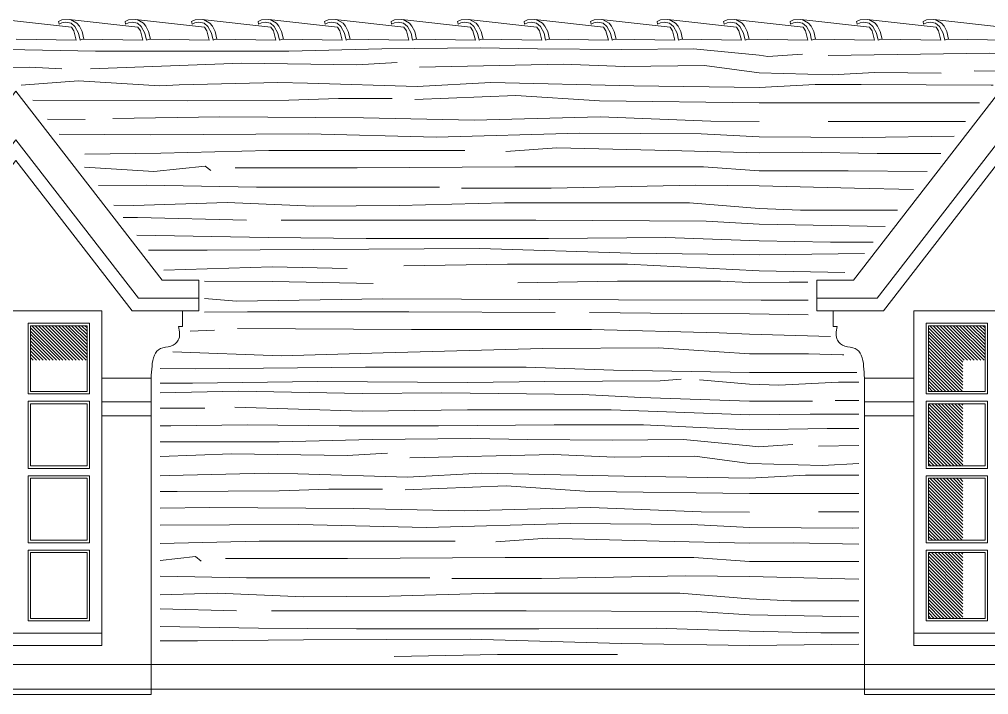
# Model space of a CAD drawing. Header units: millimetres. Extents: x -17502 to -16646, y 1856 to 2034.
# Drawn here: x -16912.184 to -16908.244, y 1874.301 to 1877.047 of the extents above; entities that cross this region are included whole.
import ezdxf

# ---------------------------------------------------------------- set-up
doc = ezdxf.new("R2010")
doc.units = ezdxf.units.MM
doc.layers.get('0').update_dxf_attribs({"lineweight": 9})
doc.layers.add('blocs', color=7, linetype='Continuous')
doc.layers.add('COUPE', color=7, linetype='Continuous', lineweight=9)

msp = doc.modelspace()

# ---------------------------------------------------------------- hatches: boundary and pattern name
at = {"lineweight": 9}
h = msp.add_hatch(dxfattribs=at)
h.set_pattern_fill('ANSI31', color=252, scale=0.003, angle=90, style=0)
h.set_pattern_definition([(135, (3287.037681, 3153.7169065), (-0.006735192091, -0.006735192091), [])])
h.paths.add_polyline_path([(-16912.2584, 1875.8015), (-16912.4884, 1875.8015), (-16912.4884, 1875.534), (-16912.3484, 1875.534), (-16912.3484, 1875.6615), (-16912.2584, 1875.6615)])
h.paths.add_polyline_path([(-16911.9084, 1875.8015), (-16912.1384, 1875.8015), (-16912.1384, 1875.6615), (-16911.9084, 1875.6615)])
h.paths.add_polyline_path([(-16912.3484, 1875.484), (-16912.4884, 1875.484), (-16912.4884, 1875.2315), (-16912.3484, 1875.2315)])
h.paths.add_polyline_path([(-16912.3484, 1875.1815), (-16912.4884, 1875.1815), (-16912.4884, 1874.929), (-16912.3484, 1874.929)])
h.paths.add_polyline_path([(-16912.3484, 1874.879), (-16912.4884, 1874.879), (-16912.4884, 1874.6115), (-16912.3484, 1874.6115)])
h.paths.add_polyline_path([(-16907.908, 1875.8015), (-16908.138, 1875.8015), (-16908.138, 1875.6615), (-16907.908, 1875.6615)])
h.paths.add_polyline_path([(-16908.258, 1875.8015), (-16908.488, 1875.8015), (-16908.488, 1875.534), (-16908.348, 1875.534), (-16908.348, 1875.6615), (-16908.258, 1875.6615)])
h.paths.add_polyline_path([(-16908.348, 1875.484), (-16908.488, 1875.484), (-16908.488, 1875.2315), (-16908.348, 1875.2315)])
h.paths.add_polyline_path([(-16908.348, 1875.1815), (-16908.488, 1875.1815), (-16908.488, 1874.929), (-16908.348, 1874.929)])
h.paths.add_polyline_path([(-16908.348, 1874.879), (-16908.488, 1874.879), (-16908.488, 1874.6115), (-16908.348, 1874.6115)])

# ---------------------------------------------------------------- linework, layer by layer
for points in [[(-16912.9422, 1875.9866), (-16912.7933, 1875.9866), (-16912.1984, 1876.7548), (-16911.6034, 1875.9866), (-16911.4546, 1875.9866), (-16911.4546, 1875.9132), (-16911.6998, 1875.9132), (-16912.1984, 1876.557), (-16912.697, 1875.9132), (-16912.9422, 1875.9132)], [(-16908.9418, 1875.9866), (-16908.7929, 1875.9866), (-16908.198, 1876.7548), (-16907.603, 1875.9866), (-16907.4542, 1875.9866), (-16907.4542, 1875.9132), (-16907.6994, 1875.9132), (-16908.198, 1876.557), (-16908.6965, 1875.9132), (-16908.9418, 1875.9132)], [(-16912.9422, 1875.9132), (-16912.697, 1875.9132), (-16912.1984, 1876.557), (-16911.6998, 1875.9132), (-16911.4546, 1875.9132), (-16911.4546, 1875.8615), (-16911.7252, 1875.8615), (-16912.1984, 1876.4725), (-16912.6716, 1875.8615), (-16912.9422, 1875.8615)], [(-16908.9418, 1875.9132), (-16908.6965, 1875.9132), (-16908.198, 1876.557), (-16907.6994, 1875.9132), (-16907.4542, 1875.9132), (-16907.4542, 1875.8615), (-16907.7247, 1875.8615), (-16908.198, 1876.4725), (-16908.6712, 1875.8615), (-16908.9418, 1875.8615)], [(-16912.5484, 1875.8615), (-16912.5484, 1874.5015), (-16911.8484, 1874.5015), (-16911.8484, 1875.8615)], [(-16911.8484, 1875.8615), (-16912.5484, 1875.8615), (-16912.5484, 1874.5515), (-16911.8484, 1874.5515)], [(-16908.548, 1875.8615), (-16908.548, 1874.5015), (-16907.848, 1874.5015), (-16907.848, 1875.8615)], [(-16907.848, 1875.8615), (-16908.548, 1875.8615), (-16908.548, 1874.5515), (-16907.848, 1874.5515)], [(-16911.8984, 1875.8115), (-16912.1484, 1875.8115), (-16912.1484, 1875.524), (-16911.8984, 1875.524)], [(-16911.9084, 1875.8015), (-16912.1384, 1875.8015), (-16912.1384, 1875.534), (-16911.9084, 1875.534)], [(-16908.248, 1875.8115), (-16908.498, 1875.8115), (-16908.498, 1875.524), (-16908.248, 1875.524)], [(-16908.258, 1875.8015), (-16908.488, 1875.8015), (-16908.488, 1875.534), (-16908.258, 1875.534)], [(-16911.6484, 1875.5876), (-16911.8484, 1875.5876), (-16911.8484, 1875.4922), (-16911.6484, 1875.4922)], [(-16908.748, 1875.5876), (-16908.548, 1875.5876), (-16908.548, 1875.4922), (-16908.748, 1875.4922)], [(-16911.8984, 1875.494), (-16912.1484, 1875.494), (-16912.1484, 1875.2215), (-16911.8984, 1875.2215)], [(-16911.9084, 1875.484), (-16912.1384, 1875.484), (-16912.1384, 1875.2315), (-16911.9084, 1875.2315)], [(-16911.6484, 1875.4922), (-16911.8484, 1875.4922), (-16911.8484, 1875.4354), (-16911.6484, 1875.4354)], [(-16908.748, 1875.4922), (-16908.548, 1875.4922), (-16908.548, 1875.4354), (-16908.748, 1875.4354)], [(-16908.248, 1875.494), (-16908.498, 1875.494), (-16908.498, 1875.2215), (-16908.248, 1875.2215)], [(-16908.258, 1875.484), (-16908.488, 1875.484), (-16908.488, 1875.2315), (-16908.258, 1875.2315)], [(-16911.8984, 1875.1915), (-16912.1484, 1875.1915), (-16912.1484, 1874.919), (-16911.8984, 1874.919)], [(-16908.248, 1875.1915), (-16908.498, 1875.1915), (-16908.498, 1874.919), (-16908.248, 1874.919)], [(-16911.9084, 1875.1815), (-16912.1384, 1875.1815), (-16912.1384, 1874.929), (-16911.9084, 1874.929)], [(-16908.258, 1875.1815), (-16908.488, 1875.1815), (-16908.488, 1874.929), (-16908.258, 1874.929)], [(-16911.8984, 1874.889), (-16912.1484, 1874.889), (-16912.1484, 1874.6015), (-16911.8984, 1874.6015)], [(-16911.9084, 1874.879), (-16912.1384, 1874.879), (-16912.1384, 1874.6115), (-16911.9084, 1874.6115)], [(-16908.248, 1874.889), (-16908.498, 1874.889), (-16908.498, 1874.6015), (-16908.248, 1874.6015)], [(-16908.258, 1874.879), (-16908.488, 1874.879), (-16908.488, 1874.6115), (-16908.258, 1874.6115)], [(-16911.8484, 1874.5515), (-16912.5484, 1874.5515), (-16912.5484, 1874.5015), (-16911.8484, 1874.5015)], [(-16907.848, 1874.5515), (-16908.548, 1874.5515), (-16908.548, 1874.5015), (-16907.848, 1874.5015)]]:
    msp.add_lwpolyline(points, close=True, dxfattribs=at)
for points in [[(-16911.5365, 1875.7987), (-16911.5214, 1875.7987), (-16911.5214, 1875.8615)], [(-16908.8598, 1875.7987), (-16908.875, 1875.7987), (-16908.875, 1875.8615)], [(-16912.7484, 1875.4354), (-16912.7484, 1874.3015), (-16911.6484, 1874.3015), (-16911.6484, 1875.4354)], [(-16908.748, 1875.4354), (-16908.748, 1874.3015), (-16907.648, 1874.3015), (-16907.648, 1875.4354)], [(-16914.7637, 1874.4241), (-16905.1308, 1874.4241)], [(-16914.7637, 1874.3241), (-16905.1308, 1874.3241)]]:
    msp.add_lwpolyline(points, dxfattribs=at)
for points in [[(-16911.6484, 1875.5876), (-16911.6447, 1875.6365), (-16911.6349, 1875.682), (-16911.6103, 1875.7084), (-16911.5685, 1875.7184), (-16911.5381, 1875.7422), (-16911.5365, 1875.7987)], [(-16908.748, 1875.5876), (-16908.7517, 1875.6365), (-16908.7614, 1875.682), (-16908.786, 1875.7084), (-16908.8279, 1875.7184), (-16908.8582, 1875.7422), (-16908.8598, 1875.7987)]]:
    msp.add_spline(points, degree=3, dxfattribs=at)
at = {"layer": 'blocs', "lineweight": 9}
for points in [[(-16912.6381, 1876.9174), (-16912.2334, 1876.924), (-16911.8744, 1876.9174), (-16911.4045, 1876.9174), (-16911.088, 1876.9174), (-16910.7101, 1876.9274), (-16910.3087, 1876.9307), (-16910.077, 1876.9274), (-16909.7344, 1876.9241), (-16909.4439, 1876.9274), (-16909.1768, 1876.9008), (-16909.1768, 1876.9008)], [(-16909.1768, 1876.9008), (-16909.141, 1876.8963), (-16909.0006, 1876.9061)], [(-16908.8962, 1876.8995), (-16908.2403, 1876.9093), (-16907.6431, 1876.9061), (-16907.2025, 1876.9093)], [(-16913.5352, 1876.8433), (-16913.4442, 1876.8425), (-16913.0657, 1876.8555), (-16912.723, 1876.8359), (-16912.4489, 1876.849), (-16912.1422, 1876.8522), (-16912.0116, 1876.8457)], [(-16911.895, 1876.8458), (-16911.2815, 1876.8686), (-16910.8116, 1876.8621), (-16910.6484, 1876.8719)], [(-16910.557, 1876.8523), (-16909.9729, 1876.8653), (-16909.7249, 1876.8555), (-16909.3985, 1876.8588), (-16909.1768, 1876.8291)], [(-16908.3024, 1876.8376), (-16907.9369, 1876.8344), (-16907.5583, 1876.8474), (-16907.2157, 1876.8278), (-16906.9416, 1876.8409), (-16906.838, 1876.842)], [(-16909.1768, 1876.8291), (-16908.88, 1876.8213), (-16908.7071, 1876.8311), (-16908.4362, 1876.8278)], [(-16912.176, 1876.7792), (-16911.9429, 1876.7968), (-16911.6133, 1876.7772), (-16911.535, 1876.7805), (-16911.1336, 1876.7903), (-16911.0128, 1876.787), (-16910.567, 1876.774), (-16910.2667, 1876.7903), (-16909.6859, 1876.7772), (-16909.1768, 1876.77)], [(-16909.1768, 1876.77), (-16908.9484, 1876.7822), (-16908.7623, 1876.7822), (-16908.2337, 1876.7789), (-16908.225, 1876.7789)], [(-16912.1289, 1876.718), (-16911.5023, 1876.7152), (-16911.0879, 1876.7185), (-16910.8865, 1876.725), (-16910.6679, 1876.725)], [(-16910.5765, 1876.7217), (-16910.1653, 1876.738), (-16909.8259, 1876.7152), (-16909.1768, 1876.7071), (-16909.1768, 1876.7071)], [(-16909.1768, 1876.7071), (-16908.6546, 1876.7071), (-16908.28, 1876.7071)], [(-16912.0698, 1876.6412), (-16911.9169, 1876.6402)], [(-16911.8036, 1876.6434), (-16911.3696, 1876.65), (-16910.7855, 1876.6467), (-16910.3351, 1876.6369), (-16909.8228, 1876.65), (-16909.3724, 1876.6332), (-16909.1768, 1876.6311)], [(-16908.8962, 1876.6321), (-16908.3374, 1876.6321)], [(-16912.0227, 1876.5801), (-16911.6507, 1876.5781), (-16911.0079, 1876.5814), (-16910.489, 1876.5683), (-16909.9048, 1876.5846), (-16909.4121, 1876.5814), (-16909.1768, 1876.5696)], [(-16909.1768, 1876.5696), (-16908.7565, 1876.5668), (-16908.3838, 1876.5714)], [(-16910.2069, 1876.5102), (-16909.9983, 1876.5251), (-16909.544, 1876.5139), (-16909.1768, 1876.5047), (-16909.1768, 1876.5047)], [(-16911.9185, 1876.499), (-16911.6094, 1876.5027), (-16911.1699, 1876.5139), (-16910.8199, 1876.5139), (-16910.548, 1876.5139), (-16910.373, 1876.5139)], [(-16909.1768, 1876.5047), (-16908.9988, 1876.5069), (-16908.6965, 1876.501), (-16908.4376, 1876.501)], [(-16911.9193, 1876.4457), (-16911.6369, 1876.4283), (-16911.4283, 1876.4506), (-16911.406, 1876.432)], [(-16911.306, 1876.4432), (-16910.8107, 1876.4432), (-16910.1701, 1876.4469), (-16909.403, 1876.4469), (-16909.1768, 1876.4314)], [(-16909.1768, 1876.4314), (-16908.8146, 1876.4314), (-16908.4935, 1876.4279)], [(-16911.8617, 1876.371), (-16911.6669, 1876.3724), (-16911.2206, 1876.3649), (-16910.7961, 1876.3649), (-16910.4758, 1876.3649)], [(-16910.3864, 1876.3612), (-16910.0215, 1876.3612), (-16909.4368, 1876.3724), (-16909.1768, 1876.3701)], [(-16909.1768, 1876.3704), (-16908.7888, 1876.3605), (-16908.5491, 1876.3552)], [(-16911.8003, 1876.2912), (-16911.7186, 1876.2905), (-16911.3387, 1876.3017), (-16910.9898, 1876.2868), (-16910.6397, 1876.2905), (-16910.2114, 1876.3016), (-16909.4592, 1876.3016), (-16909.1768, 1876.2786)], [(-16909.1768, 1876.2786), (-16909.0081, 1876.2712), (-16908.6134, 1876.2712)], [(-16911.7624, 1876.242), (-16911.704, 1876.242), (-16911.2612, 1876.2309)], [(-16911.1197, 1876.2309), (-16910.617, 1876.2309), (-16910.0844, 1876.2309), (-16909.3917, 1876.2271), (-16909.1768, 1876.2143)], [(-16909.1768, 1876.2143), (-16908.664, 1876.205)], [(-16911.7061, 1876.1689), (-16911.1725, 1876.1601), (-16910.774, 1876.1564), (-16910.0329, 1876.1564), (-16909.5563, 1876.1601)], [(-16909.5563, 1876.1601), (-16909.1768, 1876.1471)], [(-16909.1768, 1876.1471), (-16908.8858, 1876.1409), (-16908.7131, 1876.1409)], [(-16911.6591, 1876.1079), (-16911.4208, 1876.1079), (-16910.9898, 1876.1117), (-16910.312, 1876.1154), (-16909.6976, 1876.0968), (-16909.1768, 1876.0893)], [(-16909.1768, 1876.0893), (-16908.7486, 1876.0945)], [(-16910.621, 1876.0447), (-16910.2002, 1876.0521), (-16909.7123, 1876.0521)], [(-16909.7123, 1876.0521), (-16909.1768, 1876.024)], [(-16911.5968, 1876.0269), (-16911.1562, 1876.041), (-16910.8519, 1876.0335)], [(-16909.1768, 1876.024), (-16908.8286, 1876.0173)], [(-16911.4315, 1875.9828), (-16911.1547, 1875.9807), (-16910.7459, 1875.9734)], [(-16910.1574, 1875.9759), (-16909.753, 1875.9831), (-16909.334, 1875.9831), (-16909.2163, 1875.9774)], [(-16909.2163, 1875.9774), (-16909.0539, 1875.9787), (-16908.978, 1875.9787)], [(-16911.4315, 1875.912), (-16911.301, 1875.9007), (-16910.707, 1875.9105), (-16909.7476, 1875.9072), (-16909.1677, 1875.9057)], [(-16909.1677, 1875.9057), (-16908.9778, 1875.9057)], [(-16911.4315, 1875.8558), (-16911.2562, 1875.8582), (-16910.6003, 1875.8582), (-16910.0063, 1875.8549)], [(-16909.866, 1875.8549), (-16909.494, 1875.8517), (-16909.2163, 1875.8492)], [(-16909.2163, 1875.8492), (-16908.9775, 1875.8458)], [(-16911.489, 1875.7786), (-16911.3908, 1875.7832)], [(-16911.2976, 1875.7898), (-16910.5895, 1875.7865), (-16909.8585, 1875.7865), (-16909.3396, 1875.773), (-16909.2163, 1875.7668)], [(-16909.2163, 1875.7668), (-16908.8859, 1875.7573)], [(-16911.5604, 1875.6951), (-16911.1192, 1875.6787), (-16910.7048, 1875.6918), (-16910.0554, 1875.7081), (-16909.5855, 1875.7113), (-16909.2163, 1875.6869)], [(-16909.2163, 1875.6869), (-16908.9754, 1875.6869), (-16908.8383, 1875.6836), (-16908.8322, 1875.6836)], [(-16911.6109, 1875.6276), (-16911.4685, 1875.6264), (-16910.7766, 1875.6329), (-16910.124, 1875.6329), (-16909.7683, 1875.6209), (-16909.2163, 1875.6118), (-16909.2163, 1875.6118)], [(-16911.6115, 1875.5676), (-16911.4801, 1875.5676), (-16910.9718, 1875.5742), (-16910.3615, 1875.571), (-16910.0483, 1875.5742), (-16909.5783, 1875.5775), (-16909.4935, 1875.584)], [(-16909.4184, 1875.5807), (-16909.2163, 1875.5637)], [(-16909.2163, 1875.6118), (-16908.779, 1875.6118)], [(-16909.2163, 1875.5637), (-16909.0958, 1875.5595), (-16908.8543, 1875.5725), (-16908.7715, 1875.5725)], [(-16911.6115, 1875.5286), (-16911.2926, 1875.535), (-16910.7901, 1875.5252), (-16910.467, 1875.5285), (-16909.8926, 1875.522), (-16909.6577, 1875.5094), (-16909.2163, 1875.4943), (-16909.2163, 1875.4943)], [(-16911.6115, 1875.4655), (-16911.5599, 1875.4665), (-16911.4294, 1875.4665)], [(-16911.3086, 1875.4698), (-16910.7898, 1875.4534), (-16910.3623, 1875.46), (-16909.7781, 1875.46), (-16909.2163, 1875.4394), (-16909.2163, 1875.4394)], [(-16909.2163, 1875.4943), (-16908.9592, 1875.4943)], [(-16908.8679, 1875.4975), (-16908.7715, 1875.4975)], [(-16909.2163, 1875.4394), (-16908.9692, 1875.442), (-16908.7715, 1875.442)], [(-16911.6115, 1875.3949), (-16911.568, 1875.3946), (-16911.258, 1875.3979), (-16910.8841, 1875.3946), (-16910.4794, 1875.3946), (-16910.0095, 1875.3979), (-16909.6472, 1875.3979), (-16909.2163, 1875.3779)], [(-16909.2163, 1875.3779), (-16908.8998, 1875.3833), (-16908.7715, 1875.3833)], [(-16911.6115, 1875.3294), (-16911.444, 1875.3294), (-16911.1274, 1875.3294), (-16910.7496, 1875.3394), (-16910.3482, 1875.3426), (-16910.1165, 1875.3394), (-16909.7738, 1875.3361), (-16909.4834, 1875.3394), (-16909.2163, 1875.3127), (-16909.2163, 1875.3127)], [(-16909.2163, 1875.3127), (-16909.1804, 1875.3083), (-16909.0401, 1875.318)], [(-16908.9357, 1875.3115), (-16908.7715, 1875.314)], [(-16911.6115, 1875.2698), (-16911.321, 1875.2806), (-16910.851, 1875.274), (-16910.6879, 1875.2838)], [(-16910.5965, 1875.2643), (-16910.0123, 1875.2773), (-16909.7643, 1875.2675), (-16909.438, 1875.2708), (-16909.2163, 1875.2411)], [(-16909.2163, 1875.2411), (-16908.9195, 1875.2333), (-16908.7715, 1875.2417)], [(-16911.6115, 1875.1909), (-16911.5744, 1875.1925), (-16911.173, 1875.2023), (-16911.0523, 1875.199), (-16910.6064, 1875.1859), (-16910.3062, 1875.2023), (-16909.7253, 1875.1892), (-16909.2163, 1875.182)], [(-16909.2163, 1875.182), (-16908.9878, 1875.1942), (-16908.8018, 1875.1942), (-16908.7715, 1875.194)], [(-16910.616, 1875.1337), (-16910.2048, 1875.15), (-16909.8654, 1875.1272), (-16909.2163, 1875.1191), (-16909.2163, 1875.1191)], [(-16911.6115, 1875.1275), (-16911.5418, 1875.1272), (-16911.1273, 1875.1304), (-16910.926, 1875.137), (-16910.7073, 1875.137)], [(-16909.2163, 1875.1191), (-16908.7715, 1875.1191)], [(-16911.6115, 1875.0589), (-16911.409, 1875.0619), (-16910.8249, 1875.0587), (-16910.3746, 1875.0489), (-16909.8622, 1875.0619), (-16909.4119, 1875.0452), (-16909.2163, 1875.0431)], [(-16908.9357, 1875.0441), (-16908.7715, 1875.0441)], [(-16911.6115, 1874.9905), (-16911.0473, 1874.9933), (-16910.5284, 1874.9803), (-16909.9443, 1874.9966), (-16909.4515, 1874.9933), (-16909.2163, 1874.9816)], [(-16909.2163, 1874.9816), (-16908.7959, 1874.9787), (-16908.7715, 1874.979)], [(-16911.6115, 1874.9157), (-16911.2094, 1874.9259), (-16910.8593, 1874.9259), (-16910.5875, 1874.9259), (-16910.4124, 1874.9259)], [(-16910.2463, 1874.9222), (-16910.0378, 1874.9371), (-16909.5834, 1874.9259), (-16909.2163, 1874.9167), (-16909.2163, 1874.9167)], [(-16909.2163, 1874.9167), (-16909.0382, 1874.9189), (-16908.7715, 1874.9137)], [(-16911.6115, 1874.8472), (-16911.4678, 1874.8626), (-16911.4454, 1874.844)], [(-16911.3454, 1874.8552), (-16910.8501, 1874.8552), (-16910.2096, 1874.8589), (-16909.4424, 1874.8589), (-16909.2163, 1874.8434)], [(-16909.2163, 1874.8434), (-16908.8541, 1874.8434), (-16908.7715, 1874.8425)], [(-16911.6115, 1874.7827), (-16911.2601, 1874.7769), (-16910.8355, 1874.7769), (-16910.5153, 1874.7769)], [(-16910.4259, 1874.7732), (-16910.0609, 1874.7732), (-16909.4762, 1874.7843), (-16909.2163, 1874.7821)], [(-16909.2163, 1874.7824), (-16908.8282, 1874.7725), (-16908.7715, 1874.7713)], [(-16911.6115, 1874.7068), (-16911.3782, 1874.7136), (-16911.0292, 1874.6987), (-16910.6792, 1874.7024), (-16910.2509, 1874.7136), (-16909.4986, 1874.7136), (-16909.2163, 1874.6905)], [(-16909.2163, 1874.6905), (-16909.0475, 1874.6832), (-16908.7715, 1874.6832)], [(-16911.6115, 1874.6507), (-16911.3007, 1874.6428)], [(-16911.1592, 1874.6428), (-16910.6564, 1874.6428), (-16910.1239, 1874.6428), (-16909.4312, 1874.6391), (-16909.2163, 1874.6262)], [(-16909.2163, 1874.6262), (-16908.7715, 1874.6182)], [(-16911.6115, 1874.5787), (-16911.212, 1874.5721), (-16910.8135, 1874.5684), (-16910.0724, 1874.5684), (-16909.5957, 1874.5721)], [(-16909.5957, 1874.5721), (-16909.2163, 1874.5591)], [(-16909.2163, 1874.5591), (-16908.9252, 1874.5528), (-16908.7715, 1874.5528)], [(-16911.6115, 1874.5199), (-16911.4602, 1874.5199), (-16911.0293, 1874.5236), (-16910.3515, 1874.5273), (-16909.737, 1874.5087), (-16909.2163, 1874.5012)], [(-16909.2163, 1874.5012), (-16908.7715, 1874.5067)], [(-16910.6604, 1874.4567), (-16910.2396, 1874.4641), (-16909.7517, 1874.4641)]]:
    msp.add_lwpolyline(points, dxfattribs=at)
at = {"layer": 'COUPE', "color": 7, "linetype": 'Continuous', "lineweight": 9}
for p, q in [((-16912.252, 1877.0469), (-16911.9725, 1877.0158)), ((-16912.0248, 1877.0386), (-16912.0107, 1877.0444)), ((-16912.0228, 1877.0275), (-16912.0248, 1877.0386)), ((-16911.9956, 1877.0358), (-16912.0111, 1877.0327)), ((-16912.0107, 1877.0444), (-16911.9816, 1877.0469)), ((-16911.974, 1877.0312), (-16911.9956, 1877.0358)), ((-16911.9816, 1877.0469), (-16911.7021, 1877.0158)), ((-16911.9759, 1877.0469), (-16911.9498, 1877.0314)), ((-16911.7544, 1877.0386), (-16911.7403, 1877.0444)), ((-16911.7524, 1877.0275), (-16911.7544, 1877.0386)), ((-16911.7252, 1877.0358), (-16911.7407, 1877.0327)), ((-16911.7403, 1877.0444), (-16911.7112, 1877.0469)), ((-16911.7036, 1877.0312), (-16911.7252, 1877.0358)), ((-16911.7112, 1877.0469), (-16911.4317, 1877.0158)), ((-16911.7055, 1877.0469), (-16911.6794, 1877.0314)), ((-16911.484, 1877.0386), (-16911.4699, 1877.0444)), ((-16911.482, 1877.0275), (-16911.484, 1877.0386)), ((-16911.4548, 1877.0358), (-16911.4703, 1877.0327)), ((-16911.4699, 1877.0444), (-16911.4408, 1877.0469)), ((-16911.4332, 1877.0312), (-16911.4548, 1877.0358)), ((-16911.4408, 1877.0469), (-16911.1613, 1877.0158)), ((-16911.4351, 1877.0469), (-16911.409, 1877.0314)), ((-16911.2136, 1877.0386), (-16911.1995, 1877.0444)), ((-16911.2116, 1877.0275), (-16911.2136, 1877.0386)), ((-16911.1844, 1877.0358), (-16911.1999, 1877.0327)), ((-16911.1995, 1877.0444), (-16911.1704, 1877.0469)), ((-16911.1629, 1877.0312), (-16911.1844, 1877.0358)), ((-16911.1704, 1877.0469), (-16910.8909, 1877.0158)), ((-16911.1647, 1877.0469), (-16911.1386, 1877.0314)), ((-16910.9432, 1877.0386), (-16910.9291, 1877.0444)), ((-16910.9412, 1877.0275), (-16910.9432, 1877.0386)), ((-16910.914, 1877.0358), (-16910.9295, 1877.0327)), ((-16910.9291, 1877.0444), (-16910.9, 1877.0469)), ((-16910.8925, 1877.0312), (-16910.914, 1877.0358)), ((-16910.9, 1877.0469), (-16910.6205, 1877.0158)), ((-16910.8943, 1877.0469), (-16910.8682, 1877.0314)), ((-16910.6728, 1877.0386), (-16910.6587, 1877.0444)), ((-16910.6708, 1877.0275), (-16910.6728, 1877.0386)), ((-16910.6436, 1877.0358), (-16910.6591, 1877.0327)), ((-16910.6587, 1877.0444), (-16910.6296, 1877.0469)), ((-16910.6221, 1877.0312), (-16910.6436, 1877.0358)), ((-16910.6296, 1877.0469), (-16910.3501, 1877.0158)), ((-16910.6239, 1877.0469), (-16910.5978, 1877.0314)), ((-16910.4025, 1877.0386), (-16910.3883, 1877.0444)), ((-16910.4004, 1877.0275), (-16910.4025, 1877.0386)), ((-16910.3732, 1877.0358), (-16910.3887, 1877.0327)), ((-16910.3883, 1877.0444), (-16910.3592, 1877.0469)), ((-16910.3517, 1877.0312), (-16910.3732, 1877.0358)), ((-16910.3592, 1877.0469), (-16910.0797, 1877.0158)), ((-16910.3535, 1877.0469), (-16910.3274, 1877.0314)), ((-16910.1321, 1877.0386), (-16910.1179, 1877.0444)), ((-16910.13, 1877.0275), (-16910.1321, 1877.0386)), ((-16910.1028, 1877.0358), (-16910.1183, 1877.0327)), ((-16910.1179, 1877.0444), (-16910.0888, 1877.0469)), ((-16910.0813, 1877.0312), (-16910.1028, 1877.0358)), ((-16910.0888, 1877.0469), (-16909.8093, 1877.0158)), ((-16910.0831, 1877.0469), (-16910.057, 1877.0314)), ((-16909.8617, 1877.0386), (-16909.8475, 1877.0444)), ((-16909.8596, 1877.0275), (-16909.8617, 1877.0386)), ((-16909.8324, 1877.0358), (-16909.8479, 1877.0327)), ((-16909.8475, 1877.0444), (-16909.8184, 1877.0469)), ((-16909.8109, 1877.0312), (-16909.8324, 1877.0358)), ((-16909.8184, 1877.0469), (-16909.5389, 1877.0158)), ((-16909.8127, 1877.0469), (-16909.7866, 1877.0314)), ((-16909.5913, 1877.0386), (-16909.5771, 1877.0444)), ((-16909.5892, 1877.0275), (-16909.5913, 1877.0386)), ((-16909.562, 1877.0358), (-16909.5775, 1877.0327)), ((-16909.5771, 1877.0444), (-16909.548, 1877.0469)), ((-16909.5405, 1877.0312), (-16909.562, 1877.0358)), ((-16909.548, 1877.0469), (-16909.2685, 1877.0158)), ((-16909.5423, 1877.0469), (-16909.5162, 1877.0314)), ((-16909.3209, 1877.0386), (-16909.3067, 1877.0444)), ((-16909.3188, 1877.0275), (-16909.3209, 1877.0386)), ((-16909.2916, 1877.0358), (-16909.3071, 1877.0327)), ((-16909.3067, 1877.0444), (-16909.2776, 1877.0469)), ((-16909.2701, 1877.0312), (-16909.2916, 1877.0358)), ((-16909.2776, 1877.0469), (-16908.9981, 1877.0158)), ((-16909.2719, 1877.0469), (-16909.2458, 1877.0314)), ((-16909.0505, 1877.0386), (-16909.0363, 1877.0444)), ((-16909.0484, 1877.0275), (-16909.0505, 1877.0386)), ((-16909.0212, 1877.0358), (-16909.0367, 1877.0327)), ((-16909.0363, 1877.0444), (-16909.0072, 1877.0469)), ((-16908.9997, 1877.0312), (-16909.0212, 1877.0358)), ((-16909.0072, 1877.0469), (-16908.7277, 1877.0158)), ((-16909.0015, 1877.0469), (-16908.9754, 1877.0314)), ((-16908.7801, 1877.0386), (-16908.7659, 1877.0444)), ((-16908.778, 1877.0275), (-16908.7801, 1877.0386)), ((-16908.7508, 1877.0358), (-16908.7663, 1877.0327)), ((-16908.7659, 1877.0444), (-16908.7368, 1877.0469)), ((-16908.7293, 1877.0312), (-16908.7508, 1877.0358)), ((-16908.7368, 1877.0469), (-16908.4573, 1877.0158)), ((-16908.7311, 1877.0469), (-16908.705, 1877.0314)), ((-16908.5097, 1877.0386), (-16908.4955, 1877.0444)), ((-16908.5077, 1877.0275), (-16908.5097, 1877.0386)), ((-16908.4804, 1877.0358), (-16908.4959, 1877.0327)), ((-16908.4955, 1877.0444), (-16908.4664, 1877.0469)), ((-16908.4589, 1877.0312), (-16908.4804, 1877.0358)), ((-16908.4664, 1877.0469), (-16908.1869, 1877.0158)), ((-16908.4607, 1877.0469), (-16908.4346, 1877.0314)), ((-16912.0111, 1877.0327), (-16912.0228, 1877.0275)), ((-16911.9587, 1877.0186), (-16911.974, 1877.0312)), ((-16911.9725, 1877.0158), (-16911.9624, 1876.9998)), ((-16911.9624, 1876.9998), (-16911.9526, 1876.962)), ((-16911.9438, 1876.9909), (-16911.9587, 1877.0186)), ((-16911.9498, 1877.0314), (-16911.9399, 1877.0194)), ((-16911.9399, 1877.0194), (-16911.9289, 1876.9973)), ((-16911.9289, 1876.9973), (-16911.9214, 1876.9668)), ((-16911.7407, 1877.0327), (-16911.7524, 1877.0275)), ((-16911.6883, 1877.0186), (-16911.7036, 1877.0312)), ((-16911.7021, 1877.0158), (-16911.692, 1876.9998)), ((-16911.692, 1876.9998), (-16911.6822, 1876.962)), ((-16911.6734, 1876.9909), (-16911.6883, 1877.0186)), ((-16911.6794, 1877.0314), (-16911.6695, 1877.0194)), ((-16911.6695, 1877.0194), (-16911.6585, 1876.9973)), ((-16911.6585, 1876.9973), (-16911.651, 1876.9668)), ((-16911.4703, 1877.0327), (-16911.482, 1877.0275)), ((-16911.4179, 1877.0186), (-16911.4332, 1877.0312)), ((-16911.4317, 1877.0158), (-16911.4216, 1876.9998)), ((-16911.4216, 1876.9998), (-16911.4118, 1876.962)), ((-16911.403, 1876.9909), (-16911.4179, 1877.0186)), ((-16911.409, 1877.0314), (-16911.3991, 1877.0194)), ((-16911.3991, 1877.0194), (-16911.3881, 1876.9973)), ((-16911.3881, 1876.9973), (-16911.3806, 1876.9668)), ((-16911.1999, 1877.0327), (-16911.2116, 1877.0275)), ((-16911.1475, 1877.0186), (-16911.1629, 1877.0312)), ((-16911.1613, 1877.0158), (-16911.1512, 1876.9998)), ((-16911.1512, 1876.9998), (-16911.1414, 1876.962)), ((-16911.1326, 1876.9909), (-16911.1475, 1877.0186)), ((-16911.1386, 1877.0314), (-16911.1287, 1877.0194)), ((-16911.1287, 1877.0194), (-16911.1177, 1876.9973)), ((-16911.1177, 1876.9973), (-16911.1102, 1876.9668)), ((-16910.9295, 1877.0327), (-16910.9412, 1877.0275)), ((-16910.8771, 1877.0186), (-16910.8925, 1877.0312)), ((-16910.8909, 1877.0158), (-16910.8808, 1876.9998)), ((-16910.8808, 1876.9998), (-16910.871, 1876.962)), ((-16910.8622, 1876.9909), (-16910.8771, 1877.0186)), ((-16910.8682, 1877.0314), (-16910.8583, 1877.0194)), ((-16910.8583, 1877.0194), (-16910.8473, 1876.9973)), ((-16910.8473, 1876.9973), (-16910.8398, 1876.9668)), ((-16910.6591, 1877.0327), (-16910.6708, 1877.0275)), ((-16910.6067, 1877.0186), (-16910.6221, 1877.0312)), ((-16910.6205, 1877.0158), (-16910.6104, 1876.9998)), ((-16910.6104, 1876.9998), (-16910.6006, 1876.962)), ((-16910.5918, 1876.9909), (-16910.6067, 1877.0186)), ((-16910.5978, 1877.0314), (-16910.5879, 1877.0194)), ((-16910.5879, 1877.0194), (-16910.5769, 1876.9973)), ((-16910.5769, 1876.9973), (-16910.5694, 1876.9668)), ((-16910.3887, 1877.0327), (-16910.4004, 1877.0275)), ((-16910.3363, 1877.0186), (-16910.3517, 1877.0312)), ((-16910.3501, 1877.0158), (-16910.34, 1876.9998)), ((-16910.34, 1876.9998), (-16910.3302, 1876.962)), ((-16910.3214, 1876.9909), (-16910.3363, 1877.0186)), ((-16910.3274, 1877.0314), (-16910.3175, 1877.0194)), ((-16910.3175, 1877.0194), (-16910.3066, 1876.9973)), ((-16910.3066, 1876.9973), (-16910.299, 1876.9668)), ((-16910.1183, 1877.0327), (-16910.13, 1877.0275)), ((-16910.0659, 1877.0186), (-16910.0813, 1877.0312)), ((-16910.0797, 1877.0158), (-16910.0697, 1876.9998)), ((-16910.0697, 1876.9998), (-16910.0598, 1876.962)), ((-16910.051, 1876.9909), (-16910.0659, 1877.0186)), ((-16910.057, 1877.0314), (-16910.0471, 1877.0194)), ((-16910.0471, 1877.0194), (-16910.0362, 1876.9973)), ((-16910.0362, 1876.9973), (-16910.0286, 1876.9668)), ((-16909.8479, 1877.0327), (-16909.8596, 1877.0275)), ((-16909.7955, 1877.0186), (-16909.8109, 1877.0312)), ((-16909.8093, 1877.0158), (-16909.7993, 1876.9998)), ((-16909.7993, 1876.9998), (-16909.7894, 1876.962)), ((-16909.7806, 1876.9909), (-16909.7955, 1877.0186)), ((-16909.7866, 1877.0314), (-16909.7767, 1877.0194)), ((-16909.7767, 1877.0194), (-16909.7658, 1876.9973)), ((-16909.7658, 1876.9973), (-16909.7582, 1876.9668)), ((-16909.5775, 1877.0327), (-16909.5892, 1877.0275)), ((-16909.5251, 1877.0186), (-16909.5405, 1877.0312)), ((-16909.5389, 1877.0158), (-16909.5289, 1876.9998)), ((-16909.5289, 1876.9998), (-16909.519, 1876.962)), ((-16909.5102, 1876.9909), (-16909.5251, 1877.0186)), ((-16909.5162, 1877.0314), (-16909.5063, 1877.0194)), ((-16909.5063, 1877.0194), (-16909.4954, 1876.9973)), ((-16909.4954, 1876.9973), (-16909.4878, 1876.9668)), ((-16909.3071, 1877.0327), (-16909.3188, 1877.0275)), ((-16909.2547, 1877.0186), (-16909.2701, 1877.0312)), ((-16909.2685, 1877.0158), (-16909.2585, 1876.9998)), ((-16909.2585, 1876.9998), (-16909.2486, 1876.962)), ((-16909.2398, 1876.9909), (-16909.2547, 1877.0186)), ((-16909.2458, 1877.0314), (-16909.2359, 1877.0194)), ((-16909.2359, 1877.0194), (-16909.225, 1876.9973)), ((-16909.225, 1876.9973), (-16909.2174, 1876.9668)), ((-16909.0367, 1877.0327), (-16909.0484, 1877.0275)), ((-16908.9843, 1877.0186), (-16908.9997, 1877.0312)), ((-16908.9981, 1877.0158), (-16908.9881, 1876.9998)), ((-16908.9881, 1876.9998), (-16908.9782, 1876.962)), ((-16908.9694, 1876.9909), (-16908.9843, 1877.0186)), ((-16908.9754, 1877.0314), (-16908.9655, 1877.0194)), ((-16908.9655, 1877.0194), (-16908.9546, 1876.9973)), ((-16908.9546, 1876.9973), (-16908.947, 1876.9668)), ((-16908.7663, 1877.0327), (-16908.778, 1877.0275)), ((-16908.7139, 1877.0186), (-16908.7293, 1877.0312)), ((-16908.7277, 1877.0158), (-16908.7177, 1876.9998)), ((-16908.7177, 1876.9998), (-16908.7078, 1876.962)), ((-16908.699, 1876.9909), (-16908.7139, 1877.0186)), ((-16908.705, 1877.0314), (-16908.6951, 1877.0194)), ((-16908.6951, 1877.0194), (-16908.6842, 1876.9973)), ((-16908.6842, 1876.9973), (-16908.6766, 1876.9668)), ((-16908.4959, 1877.0327), (-16908.5077, 1877.0275)), ((-16908.4435, 1877.0186), (-16908.4589, 1877.0312)), ((-16908.4573, 1877.0158), (-16908.4473, 1876.9998)), ((-16908.4473, 1876.9998), (-16908.4374, 1876.962)), ((-16908.4286, 1876.9909), (-16908.4435, 1877.0186)), ((-16908.4346, 1877.0314), (-16908.4247, 1877.0194)), ((-16908.4247, 1877.0194), (-16908.4138, 1876.9973)), ((-16908.4138, 1876.9973), (-16908.4062, 1876.9668)), ((-16911.9526, 1876.962), (-16912.1974, 1876.9668)), ((-16911.9374, 1876.962), (-16911.9438, 1876.9909)), ((-16911.927, 1876.9668), (-16911.9374, 1876.962)), ((-16911.6822, 1876.962), (-16911.927, 1876.9668)), ((-16911.667, 1876.962), (-16911.6734, 1876.9909)), ((-16911.6566, 1876.9668), (-16911.667, 1876.962)), ((-16911.4118, 1876.962), (-16911.6566, 1876.9668)), ((-16911.3966, 1876.962), (-16911.403, 1876.9909)), ((-16911.3863, 1876.9668), (-16911.3966, 1876.962)), ((-16911.1414, 1876.962), (-16911.3863, 1876.9668)), ((-16911.1262, 1876.962), (-16911.1326, 1876.9909)), ((-16911.1159, 1876.9668), (-16911.1262, 1876.962)), ((-16910.871, 1876.962), (-16911.1159, 1876.9668)), ((-16910.8558, 1876.962), (-16910.8622, 1876.9909)), ((-16910.8455, 1876.9668), (-16910.8558, 1876.962)), ((-16910.6006, 1876.962), (-16910.8455, 1876.9668)), ((-16910.5854, 1876.962), (-16910.5918, 1876.9909)), ((-16910.5751, 1876.9668), (-16910.5854, 1876.962)), ((-16910.3302, 1876.962), (-16910.5751, 1876.9668)), ((-16910.315, 1876.962), (-16910.3214, 1876.9909)), ((-16910.3047, 1876.9668), (-16910.315, 1876.962)), ((-16910.0598, 1876.962), (-16910.3047, 1876.9668)), ((-16910.0446, 1876.962), (-16910.051, 1876.9909)), ((-16910.0343, 1876.9668), (-16910.0446, 1876.962)), ((-16909.7894, 1876.962), (-16910.0343, 1876.9668)), ((-16909.7742, 1876.962), (-16909.7806, 1876.9909)), ((-16909.7639, 1876.9668), (-16909.7742, 1876.962)), ((-16909.519, 1876.962), (-16909.7639, 1876.9668)), ((-16909.5038, 1876.962), (-16909.5102, 1876.9909)), ((-16909.4935, 1876.9668), (-16909.5038, 1876.962)), ((-16909.2486, 1876.962), (-16909.4935, 1876.9668)), ((-16909.2334, 1876.962), (-16909.2398, 1876.9909)), ((-16909.2231, 1876.9668), (-16909.2334, 1876.962)), ((-16908.9782, 1876.962), (-16909.2231, 1876.9668)), ((-16908.963, 1876.962), (-16908.9694, 1876.9909)), ((-16908.9527, 1876.9668), (-16908.963, 1876.962)), ((-16908.7078, 1876.962), (-16908.9527, 1876.9668)), ((-16908.6926, 1876.962), (-16908.699, 1876.9909)), ((-16908.6823, 1876.9668), (-16908.6926, 1876.962)), ((-16908.4374, 1876.962), (-16908.6823, 1876.9668)), ((-16908.4222, 1876.962), (-16908.4286, 1876.9909)), ((-16908.4119, 1876.9668), (-16908.4222, 1876.962)), ((-16908.167, 1876.962), (-16908.4119, 1876.9668))]:
    msp.add_line(p, q, dxfattribs=at)

doc.saveas('drawing.dxf')
